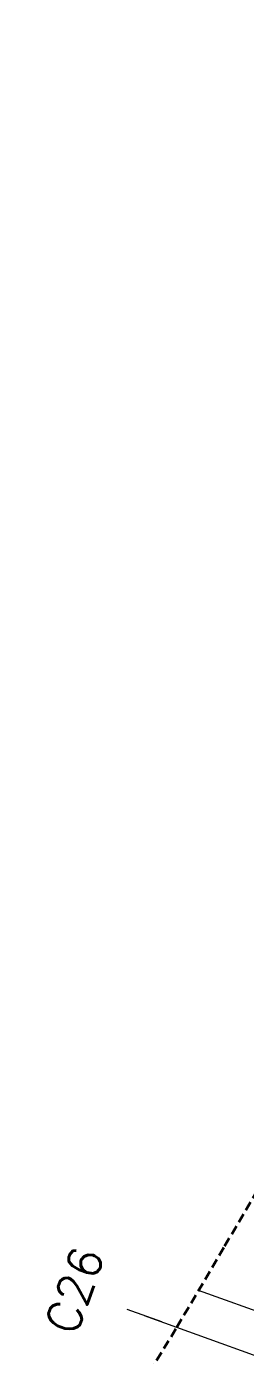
# Model space of a CAD drawing. Header units: metres. Extents: x 544752 to 548977, y 1840603 to 1844608.
# Drawn here: x 548086.6 to 548098.5, y 1841638.3 to 1841710.1 of the extents above; entities that cross this region are included whole.
import ezdxf

# ---------------------------------------------------------------- set-up
doc = ezdxf.new("R2010")
doc.units = ezdxf.units.M
doc.header["$MEASUREMENT"] = 0
doc.linetypes.add('Anordnung Grundriss$0$GESTRICHELT', pattern=[0.75, 0.5, -0.25])
doc.linetypes.add('HIDDEN', pattern=[0.375, 0.25, -0.125])
for name, color, linetype, lineweight in [('C-ROAD-CORR', 5, 'Continuous', 0), ('C-ROAD-SAMP', 150, 'HIDDEN', 0), ('C-ROAD-SAMP-TEXT', 11, 'Continuous', 0)]:
    doc.layers.add(name, color=color, linetype=linetype, lineweight=lineweight)

msp = doc.modelspace()

# ---------------------------------------------------------------- linework, layer by layer
at = {"layer": 'C-ROAD-CORR', "color": 160, "linetype": 'Continuous'}
msp.add_line((548100.1756291041, 1841640.274432533, 486.2681302570669), (548095.9225062908, 1841641.807783073, 483.2540730031837), dxfattribs=at)
at = {"layer": 'C-ROAD-SAMP', "color": 1, "linetype": 'Continuous', "lineweight": 13}
msp.add_lwpolyline([(548092.9727949476, 1841640.462421769), (548102.3800986912, 1841637.070868102), (548111.7874024349, 1841633.679314435)], dxfattribs=at)

# ---------------------------------------------------------------- texts
at = {"layer": 'C-ROAD-SAMP-TEXT', "color": 1, "linetype": 'Continuous', "lineweight": 13, "insert": (548089.2098734501, 1841641.819043235), "char_height": 1.8, "width": 4.674857142857143, "attachment_point": 5, "rotation": 70.17457719365486, "bg_fill": 3, "box_fill_scale": 1.416666666666667, "bg_fill_color": 256, "bg_fill_true_color": 13158600, "bg_fill_transparency": 0}
msp.add_mtext('{\\Fsimplex.shx|c0;C26}', dxfattribs=at)

# ---------------------------------------------------------------- next in the draw order: linework, layer by layer
at = {"layer": 'C-ROAD-CORR', "color": 92, "linetype": 'Anordnung Grundriss$0$GESTRICHELT', "lineweight": 30}
msp.add_polyline3d([(548092.0751713496, 1841635.471016933, 481.7750261123214), (548094.7536458847, 1841639.820383232, 482.8111403928766), (548097.3327358043, 1841644.205580017, 483.7884709827721), (548099.9186914485, 1841648.588301546, 484.7823142284888), (548101.9694519725, 1841652.125882344, 485.5691555961981), (548102.4854399248, 1841653.036460249, 485.7574047445984), (548105.0244639635, 1841657.689807541, 486.5550672007411), (548107.07347701, 1841662.530888306, 486.8287600177138), (548109.482745416, 1841667.207544581, 487.1923423775942), (548112.2106986524, 1841671.70687537, 487.6249318791829), (548115.2634324295, 1841675.989652259, 488.1436461826348), (548118.6326172206, 1841680.020956514, 488.7576813899561), (548119.3534663271, 1841680.946315737, 488.8443506602959), (548122.0143735611, 1841684.024756278, 489.2125175210253), (548125.4840826496, 1841687.961711059, 489.5558247944201), (548129.2369153304, 1841691.634855418, 489.9717062217768), (548132.5287016722, 1841694.280198924, 490.4466631038409), (548133.3598778291, 1841694.887185319, 490.5759199072954), (548137.7238552787, 1841697.794340954, 491.2750591579464), (548142.053264229, 1841700.709783074, 491.7714607773925), (548146.6075654684, 1841703.252983022, 492.3735015136497), (548151.3399188976, 1841705.428102042, 493.0636397866824), (548156.2538613388, 1841707.139625971, 493.9010938307289), (548160.6549810496, 1841710.056542214, 494.4817986724489)], dxfattribs=at)
at = {"layer": 'C-ROAD-CORR', "color": 11, "linetype": 'Anordnung Grundriss$0$GESTRICHELT', "lineweight": 30}
msp.add_polyline3d([(548092.0751713496, 1841635.471016933, 481.7750261123214), (548094.7536458847, 1841639.820383232, 482.8111403928766), (548097.3327358043, 1841644.205580017, 483.7884709827721), (548099.9186914485, 1841648.588301546, 484.7823142284888)], dxfattribs=at)
at = {"layer": 'C-ROAD-SAMP-TEXT', "color": 4, "linetype": 'Continuous', "lineweight": 9}
msp.add_line((548092.0320645731, 1841640.801577135), (548093.9135253219, 1841640.123266402), dxfattribs=at)

doc.saveas('drawing.dxf')
